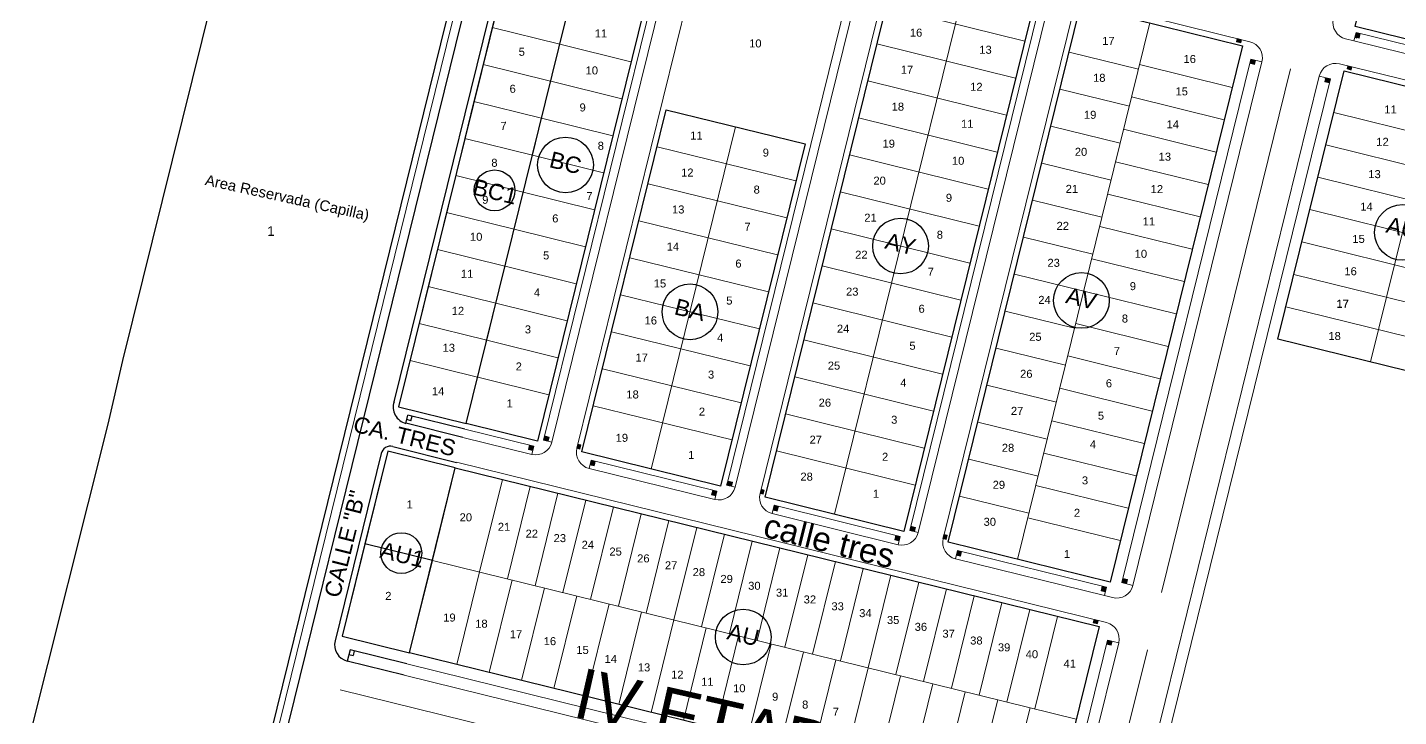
# Model space of a CAD drawing. Header units: millimetres. Extents: x 547073 to 557369, y 9424164 to 9429566.
# Drawn here: x 548352.5 to 548640.3, y 9427109 to 9427253.7 of the extents above; entities that cross this region are included whole.
import ezdxf

# ---------------------------------------------------------------- set-up
doc = ezdxf.new("R2010")
doc.units = ezdxf.units.MM
for name, color, linetype, lineweight in [('00 Estacionamientos', 251, 'Continuous', 15), ('00 Lotes', 7, 'Continuous', 15), ('00 Manzana', 170, 'Continuous', 25), ('00 Veredas', 253, 'Continuous', 15), ('VIVIENDA', 7, 'Continuous', 30)]:
    doc.layers.add(name, color=color, linetype=linetype, lineweight=lineweight)
for name, color, linetype in [('TEXTO', 5, 'Continuous'), ('TEXTO-CATASTRO', 12, 'Continuous'), ('Y56', 112, 'Continuous')]:
    doc.layers.add(name, color=color, linetype=linetype)
doc.styles.add('KBYOZ', font='micross.ttf')
pattern_1 = [(346, (-6120.45241, 7539.05218), (0.0257042014075, 0.1030939209168), [])]
pattern_2 = [(256, (-6120.45241, 7539.05218), (0.1030939209168, -0.0257042014075), [])]

msp = doc.modelspace()

# ---------------------------------------------------------------- hatches: boundary and pattern name
h = msp.add_hatch()
h.set_pattern_fill('ANSI31', color=256, scale=0.85, angle=301, style=0)
h.set_pattern_definition(pattern_1)
h.paths.add_polyline_path([(548632.238, 9427252.355), (548631.364, 9427252.571), (548631.124, 9427251.6), (548631.998, 9427251.384)])
h = msp.add_hatch()
h.set_pattern_fill('ANSI31', color=256, scale=0.85, angle=301, style=0)
h.set_pattern_definition(pattern_1)
h.paths.add_polyline_path([(548607.309, 9427251.087), (548606.435, 9427251.303), (548606.275, 9427250.656), (548607.149, 9427250.44)])
h = msp.add_hatch()
h.set_pattern_fill('ANSI31', color=256, scale=0.85, angle=211, style=0)
h.set_pattern_definition(pattern_2)
h.paths.add_polyline_path([(548610.257, 9427246.755), (548609.286, 9427246.995), (548609.071, 9427246.121), (548610.042, 9427245.882)])
h = msp.add_hatch()
h.set_pattern_fill('ANSI31', color=256, scale=0.85, angle=301, style=0)
h.set_pattern_definition(pattern_1)
h.paths.add_polyline_path([(548630.514, 9427245.365), (548629.64, 9427245.58), (548629.48, 9427244.933), (548630.354, 9427244.717)])
h = msp.add_hatch()
h.set_pattern_fill('ANSI31', color=256, scale=0.85, angle=211, style=0)
h.set_pattern_definition(pattern_2)
h.paths.add_polyline_path([(548625.986, 9427242.876), (548625.015, 9427243.116), (548624.8, 9427242.242), (548625.771, 9427242.003)])
h = msp.add_hatch()
h.set_pattern_fill('ANSI31', color=256, scale=0.85, angle=301, style=0)
h.set_pattern_definition(pattern_1)
h.paths.add_polyline_path([(548458.76, 9427165.775), (548457.886, 9427165.99), (548457.647, 9427165.019), (548458.521, 9427164.804)])
h = msp.add_hatch()
h.set_pattern_fill('ANSI31', color=256, scale=0.85, angle=211, style=0)
h.set_pattern_definition(pattern_2)
h.paths.add_polyline_path([(548462.004, 9427167.653), (548461.033, 9427167.892), (548460.818, 9427167.018), (548461.788, 9427166.779)])
h = msp.add_hatch()
h.set_pattern_fill('ANSI31', color=256, scale=0.85, angle=211, style=0)
h.set_pattern_definition(pattern_2)
h.paths.add_polyline_path([(548468.671, 9427166.009), (548468.024, 9427166.168), (548467.808, 9427165.294), (548468.455, 9427165.135)])
h = msp.add_hatch()
h.set_pattern_fill('ANSI31', color=256, scale=0.85, angle=301, style=0)
h.set_pattern_definition(pattern_1)
h.paths.add_polyline_path([(548471.673, 9427162.59), (548470.799, 9427162.806), (548470.56, 9427161.835), (548471.434, 9427161.619)])
h = msp.add_hatch()
h.set_pattern_fill('ANSI31', color=256, scale=0.85, angle=211, style=0)
h.set_pattern_definition(pattern_2)
h.paths.add_polyline_path([(548500.452, 9427158.171), (548499.481, 9427158.41), (548499.266, 9427157.536), (548500.237, 9427157.297)])
h = msp.add_hatch()
h.set_pattern_fill('ANSI31', color=256, scale=0.85, angle=301, style=0)
h.set_pattern_definition(pattern_1)
h.paths.add_polyline_path([(548497.208, 9427156.293), (548496.334, 9427156.508), (548496.095, 9427155.537), (548496.969, 9427155.322)])
h = msp.add_hatch()
h.set_pattern_fill('ANSI31', color=256, scale=0.85, angle=211, style=0)
h.set_pattern_definition(pattern_2)
h.paths.add_polyline_path([(548507.119, 9427156.527), (548506.472, 9427156.686), (548506.256, 9427155.812), (548506.903, 9427155.653)])
h = msp.add_hatch()
h.set_pattern_fill('ANSI31', color=256, scale=0.85, angle=301, style=0)
h.set_pattern_definition(pattern_1)
h.paths.add_polyline_path([(548510.121, 9427153.108), (548509.247, 9427153.324), (548509.008, 9427152.353), (548509.882, 9427152.137)])
h = msp.add_hatch()
h.set_pattern_fill('ANSI31', color=256, scale=0.85, angle=211, style=0)
h.set_pattern_definition(pattern_2)
h.paths.add_polyline_path([(548538.9, 9427148.689), (548537.929, 9427148.928), (548537.714, 9427148.054), (548538.685, 9427147.815)])
h = msp.add_hatch()
h.set_pattern_fill('ANSI31', color=256, scale=0.85, angle=301, style=0)
h.set_pattern_definition(pattern_1)
h.paths.add_polyline_path([(548535.656, 9427146.811), (548534.782, 9427147.026), (548534.543, 9427146.056), (548535.417, 9427145.84)])
h = msp.add_hatch()
h.set_pattern_fill('ANSI31', color=256, scale=0.85, angle=211, style=0)
h.set_pattern_definition(pattern_2)
h.paths.add_polyline_path([(548545.567, 9427147.045), (548544.92, 9427147.204), (548544.704, 9427146.33), (548545.351, 9427146.171)])
h = msp.add_hatch()
h.set_pattern_fill('ANSI31', color=256, scale=0.85, angle=301, style=0)
h.set_pattern_definition(pattern_1)
h.paths.add_polyline_path([(548548.569, 9427143.626), (548547.695, 9427143.842), (548547.456, 9427142.871), (548548.33, 9427142.655)])
h = msp.add_hatch()
h.set_pattern_fill('ANSI31', color=256, scale=0.85, angle=211, style=0)
h.set_pattern_definition(pattern_2)
h.paths.add_polyline_path([(548583.368, 9427137.722), (548582.397, 9427137.962), (548582.181, 9427137.088), (548583.152, 9427136.848)])
h = msp.add_hatch()
h.set_pattern_fill('ANSI31', color=256, scale=0.85, angle=301, style=0)
h.set_pattern_definition(pattern_1)
h.paths.add_polyline_path([(548578.959, 9427136.132), (548578.085, 9427136.347), (548577.845, 9427135.376), (548578.719, 9427135.161)])
h = msp.add_hatch()
h.set_pattern_fill('ANSI31', color=256, scale=0.85, angle=301, style=0)
h.set_pattern_definition(pattern_1)
h.paths.add_polyline_path([(548577.235, 9427129.141), (548576.361, 9427129.357), (548576.201, 9427128.709), (548577.075, 9427128.494)])
h = msp.add_hatch()
h.set_pattern_fill('ANSI31', color=256, scale=0.85, angle=211, style=0)
h.set_pattern_definition(pattern_2)
h.paths.add_polyline_path([(548580.183, 9427124.809), (548579.212, 9427125.049), (548578.997, 9427124.175), (548579.968, 9427123.935)])

# ---------------------------------------------------------------- linework, layer by layer
for p, q in [((548453.356, 9427294.615), (548403.191, 9427091.203)), ((548431.921, 9427170.531), (548432.352, 9427172.279)), ((548444.282, 9427169.337), (548432.352, 9427172.279)), ((548432.986, 9427171.092), (548433.226, 9427172.063)), ((548443.852, 9427167.595), (548431.923, 9427170.537)), ((548432.986, 9427171.092), (548432.113, 9427171.308)), ((548426.751, 9427164.184), (548417.055, 9427124.862)), ((548429.172, 9427165.647), (548442.561, 9427162.346)), ((548420.19, 9427122.956), (548419.615, 9427120.626)), ((548432.121, 9427120.014), (548420.19, 9427122.956)), ((548431.547, 9427117.684), (548419.597, 9427120.63)), ((548419.95, 9427121.985), (548420.824, 9427121.77)), ((548421.063, 9427122.741), (548420.824, 9427121.77))]:
    msp.add_line(p, q)
msp.add_lwpolyline([(548451.09, 9427298.266), (548403.702, 9427309.952), (548372.406, 9427183.716), (548369.371, 9427170.375), (548352.474, 9427103.197), (548400.155, 9427091.436)], close=True)
msp.add_lwpolyline([(548429.433, 9427175.059), (548456.825, 9427286.131)])
for centre, radius, start, end in [((548432.771, 9427173.946), 3.519, 161.57204, 256.01656), ((548428.621, 9427163.824), 1.905, 73.19624, 169.09632), ((548420.453, 9427124.024), 3.5, 166.14628, 256.14628)]:
    msp.add_arc(centre, radius, start, end)
at = {"layer": '00 Estacionamientos'}
for p, q in [((548489.67, 9427276.494), (548462.565, 9427166.587)), ((548528.118, 9427267.012), (548501.013, 9427157.105)), ((548566.566, 9427257.53), (548539.461, 9427147.623)), ((548666.031, 9427242.167), (548630.933, 9427250.823)), ((548611.617, 9427246.42), (548584.512, 9427136.513)), ((548584.555, 9427084.902), (548623.656, 9427243.451)), ((548496.777, 9427154.545), (548470.368, 9427161.058)), ((548535.225, 9427145.063), (548508.816, 9427151.576)), ((548578.528, 9427134.384), (548547.264, 9427142.094)), ((548581.542, 9427124.474), (548572.515, 9427087.871)), ((548566.706, 9427084.36), (548431.561, 9427117.694))]:
    msp.add_line(p, q, dxfattribs=at)
at = {"layer": '00 Lotes'}
for p, q in [((548521.865, 9427151.448), (548549.641, 9427264.074)), ((548561.81, 9427250.773), (548532.683, 9427257.956)), ((548560.313, 9427141.966), (548588.089, 9427254.592)), ((548479.17, 9427246.434), (548464.229, 9427250.12)), ((548559.894, 9427243.005), (548530.767, 9427250.189)), ((548585.694, 9427244.882), (548571.131, 9427248.474)), ((548585.934, 9427245.853), (548605.352, 9427241.064)), ((548477.254, 9427238.667), (548462.313, 9427242.352)), ((548557.979, 9427235.238), (548528.851, 9427242.422)), ((548583.779, 9427237.115), (548569.215, 9427240.707)), ((548584.258, 9427239.057), (548603.676, 9427234.268)), ((548648.285, 9427239.746), (548634.397, 9427183.433)), ((548626.712, 9427235.797), (548662.781, 9427226.901)), ((548475.338, 9427230.9), (548460.397, 9427234.585)), ((548483.417, 9427160.93), (548501.136, 9427232.777)), ((548556.063, 9427227.471), (548526.936, 9427234.654)), ((548581.863, 9427229.348), (548567.3, 9427232.94)), ((548582.581, 9427232.261), (548602, 9427227.472)), ((548473.42, 9427223.133), (548458.481, 9427226.818)), ((548513.784, 9427221.418), (548484.657, 9427228.602)), ((548554.148, 9427219.704), (548525.02, 9427226.887)), ((548625.036, 9427229), (548661.105, 9427220.105)), ((548579.948, 9427221.581), (548565.384, 9427225.172)), ((548580.905, 9427225.464), (548600.324, 9427220.675)), ((548511.869, 9427213.651), (548482.741, 9427220.834)), ((548623.36, 9427222.204), (548659.429, 9427213.309)), ((548471.507, 9427215.365), (548456.565, 9427219.051)), ((548552.232, 9427211.936), (548523.105, 9427219.12)), ((548579.229, 9427218.668), (548598.647, 9427213.879)), ((548578.032, 9427213.813), (548563.468, 9427217.405)), ((548621.684, 9427215.408), (548657.753, 9427206.512)), ((548509.953, 9427205.884), (548480.826, 9427213.067)), ((548469.591, 9427207.598), (548454.65, 9427211.283)), ((548550.317, 9427204.169), (548521.189, 9427211.352)), ((548576.117, 9427206.046), (548561.553, 9427209.638)), ((548577.553, 9427211.872), (548596.971, 9427207.083)), ((548620.008, 9427208.611), (548656.077, 9427199.716)), ((548467.675, 9427199.831), (548452.734, 9427203.516)), ((548508.037, 9427198.117), (548478.91, 9427205.3)), ((548548.401, 9427196.402), (548519.274, 9427203.585)), ((548575.877, 9427205.075), (548595.295, 9427200.286)), ((548574.201, 9427198.279), (548559.637, 9427201.87)), ((548618.331, 9427201.815), (548654.401, 9427192.92)), ((548593.619, 9427193.49), (548574.201, 9427198.279)), ((548465.759, 9427192.064), (548450.818, 9427195.749)), ((548506.122, 9427190.349), (548476.995, 9427197.533)), ((548546.485, 9427188.635), (548517.358, 9427195.818)), ((548616.655, 9427195.018), (548652.725, 9427186.123)), ((548572.285, 9427190.511), (548557.722, 9427194.103)), ((548504.206, 9427182.582), (548475.079, 9427189.765)), ((548572.525, 9427191.482), (548591.943, 9427186.694)), ((548463.843, 9427184.296), (548448.902, 9427187.982)), ((548544.57, 9427180.867), (548515.443, 9427188.051)), ((548570.37, 9427182.744), (548555.806, 9427186.336)), ((548570.849, 9427184.686), (548590.267, 9427179.897)), ((548502.291, 9427174.815), (548473.163, 9427181.998)), ((548461.927, 9427176.529), (548446.986, 9427180.215)), ((548542.654, 9427173.1), (548513.527, 9427180.283)), ((548568.454, 9427174.977), (548553.891, 9427178.569)), ((548569.173, 9427177.89), (548588.591, 9427173.101)), ((548500.375, 9427167.047), (548471.248, 9427174.231)), ((548540.739, 9427165.333), (548511.612, 9427172.516)), ((548566.539, 9427167.21), (548551.975, 9427170.801)), ((548567.497, 9427171.093), (548586.915, 9427166.304)), ((548538.823, 9427157.565), (548509.696, 9427164.749)), ((548565.82, 9427164.297), (548585.239, 9427159.508)), ((548564.623, 9427159.442), (548550.06, 9427163.034)), ((548452.185, 9427158.745), (548447.396, 9427139.326)), ((548564.144, 9427157.501), (548583.563, 9427152.712)), ((548458.011, 9427157.308), (548453.222, 9427137.89)), ((548463.836, 9427155.871), (548459.047, 9427136.453)), ((548562.708, 9427151.675), (548548.144, 9427155.267)), ((548469.662, 9427154.435), (548464.873, 9427135.016)), ((548475.487, 9427152.998), (548470.698, 9427133.58)), ((548481.313, 9427151.561), (548476.524, 9427132.143)), ((548487.138, 9427150.125), (548482.349, 9427130.706)), ((548492.964, 9427148.688), (548488.175, 9427129.27)), ((548562.468, 9427150.704), (548581.886, 9427145.915)), ((548498.789, 9427147.251), (548494, 9427127.833)), ((548504.614, 9427145.815), (548499.826, 9427126.396)), ((548510.44, 9427144.378), (548505.651, 9427124.96)), ((548516.265, 9427142.941), (548511.477, 9427123.523)), ((548572.644, 9427108.438), (548437.498, 9427141.767)), ((548522.091, 9427141.505), (548517.302, 9427122.086)), ((548527.916, 9427140.068), (548523.127, 9427120.65)), ((548442.608, 9427119.908), (548447.396, 9427139.326)), ((548449.404, 9427118.232), (548454.193, 9427137.65)), ((548533.742, 9427138.631), (548528.953, 9427119.213)), ((548539.567, 9427137.195), (548534.778, 9427117.776)), ((548456.2, 9427116.556), (548460.989, 9427135.974)), ((548462.997, 9427114.88), (548467.786, 9427134.298)), ((548545.393, 9427135.758), (548540.604, 9427116.34)), ((548551.218, 9427134.321), (548546.429, 9427114.903)), ((548469.793, 9427113.204), (548474.582, 9427132.622)), ((548557.044, 9427132.885), (548552.255, 9427113.466)), ((548562.869, 9427131.448), (548558.08, 9427112.03)), ((548476.589, 9427111.528), (548481.378, 9427130.946)), ((548483.386, 9427109.852), (548488.175, 9427129.27)), ((548568.695, 9427130.011), (548563.906, 9427110.593)), ((548490.182, 9427108.175), (548494.971, 9427127.594)), ((548496.979, 9427106.499), (548501.767, 9427125.918)), ((548503.775, 9427104.823), (548508.564, 9427124.241)), ((548510.571, 9427103.147), (548515.36, 9427122.565)), ((548517.368, 9427101.471), (548522.157, 9427120.889)), ((548524.164, 9427099.795), (548528.953, 9427119.213)), ((548530.96, 9427098.119), (548535.749, 9427117.537)), ((548537.757, 9427096.443), (548542.546, 9427115.861)), ((548544.553, 9427094.767), (548549.342, 9427114.185)), ((548551.35, 9427093.091), (548556.138, 9427112.509)), ((548558.146, 9427091.414), (548562.935, 9427110.833))]:
    msp.add_line(p, q, dxfattribs=at)
for points in [[(548464.213, 9427250.113), (548466.129, 9427257.88), (548451.954, 9427261.376), (548450.038, 9427253.609)], [(548462.298, 9427242.345), (548464.213, 9427250.113), (548450.038, 9427253.609), (548448.122, 9427245.841)], [(548460.381, 9427234.578), (548462.297, 9427242.345), (548448.122, 9427245.841), (548446.206, 9427238.074)], [(548460.381, 9427234.578), (548446.206, 9427238.074), (548444.29, 9427230.307), (548458.465, 9427226.811)], [(548456.549, 9427219.044), (548458.465, 9427226.811), (548444.29, 9427230.307), (548442.374, 9427222.54)], [(548456.549, 9427219.044), (548442.374, 9427222.54), (548440.458, 9427214.773), (548454.633, 9427211.277)], [(548452.717, 9427203.509), (548454.633, 9427211.277), (548440.458, 9427214.773), (548438.542, 9427207.006)], [(548450.801, 9427195.742), (548452.717, 9427203.509), (548438.542, 9427207.006), (548436.627, 9427199.238)], [(548448.886, 9427187.975), (548450.801, 9427195.742), (548436.626, 9427199.238), (548434.711, 9427191.471)], [(548446.97, 9427180.208), (548448.886, 9427187.975), (548434.71, 9427191.471), (548432.795, 9427183.704)], [(548444.575, 9427170.499), (548446.97, 9427180.208), (548432.795, 9427183.704), (548430.4, 9427173.995)], [(548442.277, 9427161.178), (548437.488, 9427141.76), (548423.313, 9427145.256), (548428.102, 9427164.674)]]:
    msp.add_lwpolyline(points, close=True, dxfattribs=at)
at = {"layer": '00 Manzana'}
for points in [[(548631.166, 9427253.856), (548656.537, 9427356.732), (548690.282, 9427338.414), (548667.235, 9427244.96), (548631.166, 9427253.856)], [(548444.585, 9427170.507), (548472.367, 9427283.131), (548487.308, 9427279.446), (548459.533, 9427166.82), (548444.585, 9427170.507)], [(548507.302, 9427155.04), (548535.077, 9427267.665), (548564.204, 9427260.482), (548536.429, 9427147.856), (548507.302, 9427155.04)], [(548545.75, 9427145.558), (548573.525, 9427258.183), (548607.507, 9427249.803), (548579.731, 9427137.177), (548545.75, 9427145.558)], [(548614.979, 9427188.222), (548628.867, 9427244.535), (548664.936, 9427235.64), (548651.049, 9427179.327), (548614.979, 9427188.222)], [(548468.853, 9427164.522), (548486.572, 9427236.369), (548515.7, 9427229.186), (548497.981, 9427157.338), (548468.853, 9427164.522)], [(548442.288, 9427161.185), (548577.433, 9427127.856), (548567.855, 9427089.02), (548432.71, 9427122.354), (548442.288, 9427161.185)]]:
    msp.add_lwpolyline(points, dxfattribs=at)
for points in [[(548472.356, 9427283.123), (548458.181, 9427286.619), (548430.4, 9427173.995), (548444.575, 9427170.499)], [(548442.277, 9427161.178), (548428.102, 9427164.674), (548418.524, 9427125.838), (548432.699, 9427122.342)]]:
    msp.add_lwpolyline(points, close=True, dxfattribs=at)
at = {"layer": '00 Veredas'}
for p, q in [((548451.883, 9427296.156), (548401.443, 9427091.634)), ((548487.923, 9427276.925), (548460.818, 9427167.018)), ((548467.808, 9427165.294), (548495.272, 9427276.658)), ((548526.371, 9427267.443), (548499.266, 9427157.536)), ((548506.256, 9427155.812), (548533.72, 9427267.176)), ((548574.589, 9427259.157), (548609.056, 9427250.657)), ((548564.819, 9427257.961), (548537.714, 9427148.054)), ((548544.704, 9427146.33), (548572.168, 9427257.694)), ((548630.933, 9427250.823), (548631.364, 9427252.571)), ((548666.462, 9427243.915), (548631.364, 9427252.571)), ((548631.998, 9427251.384), (548632.238, 9427252.355)), ((548606.435, 9427251.303), (548606.275, 9427250.656)), ((548606.275, 9427250.656), (548607.149, 9427250.44)), ((548607.309, 9427251.087), (548607.149, 9427250.44)), ((548630.933, 9427250.823), (548629.185, 9427251.254)), ((548631.998, 9427251.384), (548631.124, 9427251.6)), ((548609.286, 9427246.995), (548582.181, 9427137.088)), ((548611.617, 9427246.42), (548609.286, 9427246.995)), ((548610.257, 9427246.755), (548610.042, 9427245.882)), ((548617.636, 9427244.936), (548590.531, 9427135.029)), ((548610.042, 9427245.882), (548609.071, 9427246.121)), ((548627.892, 9427246.011), (548664.738, 9427236.924)), ((548629.64, 9427245.58), (548629.48, 9427244.933)), ((548629.48, 9427244.933), (548630.354, 9427244.717)), ((548630.514, 9427245.365), (548630.354, 9427244.717)), ((548586.885, 9427084.327), (548625.986, 9427242.876)), ((548623.656, 9427243.451), (548625.986, 9427242.876)), ((548624.8, 9427242.242), (548625.015, 9427243.116)), ((548624.8, 9427242.242), (548625.771, 9427242.003)), ((548458.76, 9427165.775), (548444.3, 9427169.341)), ((548458.329, 9427164.027), (548443.869, 9427167.593)), ((548457.647, 9427165.019), (548457.886, 9427165.99)), ((548462.565, 9427166.587), (548460.818, 9427167.018)), ((548462.004, 9427167.653), (548461.033, 9427167.892)), ((548462.004, 9427167.653), (548461.788, 9427166.779)), ((548468.671, 9427166.009), (548468.024, 9427166.168)), ((548468.455, 9427165.135), (548468.671, 9427166.009)), ((548458.521, 9427164.804), (548457.647, 9427165.019)), ((548458.329, 9427164.027), (548458.76, 9427165.775)), ((548468.455, 9427165.135), (548467.808, 9427165.294)), ((548442.575, 9427162.351), (548578.982, 9427128.71)), ((548470.368, 9427161.058), (548470.799, 9427162.806)), ((548471.434, 9427161.619), (548470.56, 9427161.835)), ((548497.208, 9427156.293), (548470.799, 9427162.806)), ((548471.434, 9427161.619), (548471.673, 9427162.59)), ((548501.013, 9427157.105), (548499.266, 9427157.536)), ((548500.452, 9427158.171), (548499.481, 9427158.41)), ((548500.452, 9427158.171), (548500.237, 9427157.297)), ((548496.095, 9427155.537), (548496.334, 9427156.508)), ((548496.969, 9427155.322), (548496.095, 9427155.537)), ((548496.777, 9427154.545), (548497.208, 9427156.293)), ((548506.903, 9427155.653), (548506.256, 9427155.812)), ((548507.119, 9427156.527), (548506.472, 9427156.686)), ((548506.903, 9427155.653), (548507.119, 9427156.527)), ((548508.816, 9427151.576), (548509.247, 9427153.324)), ((548509.882, 9427152.137), (548509.008, 9427152.353)), ((548535.656, 9427146.811), (548509.247, 9427153.324)), ((548509.882, 9427152.137), (548510.121, 9427153.108)), ((548538.9, 9427148.689), (548537.929, 9427148.928)), ((548538.9, 9427148.689), (548538.685, 9427147.815)), ((548534.543, 9427146.056), (548534.782, 9427147.026)), ((548535.417, 9427145.84), (548534.543, 9427146.056)), ((548535.225, 9427145.063), (548535.656, 9427146.811)), ((548539.461, 9427147.623), (548537.714, 9427148.054)), ((548545.351, 9427146.171), (548544.704, 9427146.33)), ((548545.567, 9427147.045), (548544.92, 9427147.204)), ((548545.351, 9427146.171), (548545.567, 9427147.045)), ((548547.264, 9427142.094), (548547.695, 9427143.842)), ((548578.959, 9427136.132), (548547.695, 9427143.842)), ((548548.33, 9427142.655), (548548.569, 9427143.626)), ((548548.33, 9427142.655), (548547.456, 9427142.871)), ((548583.368, 9427137.722), (548582.397, 9427137.962)), ((548583.368, 9427137.722), (548583.152, 9427136.848)), ((548577.845, 9427135.376), (548578.085, 9427136.347)), ((548578.719, 9427135.161), (548577.845, 9427135.376)), ((548578.528, 9427134.384), (548578.959, 9427136.132)), ((548580.275, 9427133.953), (548578.528, 9427134.384)), ((548584.512, 9427136.513), (548582.181, 9427137.088)), ((548576.361, 9427129.357), (548576.201, 9427128.709)), ((548576.201, 9427128.709), (548577.075, 9427128.494)), ((548577.235, 9427129.141), (548577.075, 9427128.494)), ((548579.212, 9427125.049), (548570.185, 9427088.445)), ((548579.968, 9427123.935), (548578.997, 9427124.175)), ((548581.542, 9427124.474), (548579.212, 9427125.049)), ((548580.183, 9427124.809), (548579.968, 9427123.935)), ((548567.28, 9427086.69), (548432.135, 9427120.024)), ((548418.122, 9427114.617), (548564.736, 9427078.46))]:
    msp.add_line(p, q, dxfattribs=at)
at = {"layer": '00 Veredas', "color": 2}
msp.add_line((548587.562, 9427122.989), (548578.655, 9427086.872), dxfattribs=at)
at = {"layer": '00 Veredas'}
for centre, start, end in [((548630.023, 9427254.652), 166.14628, 256.14628), ((548608.218, 9427247.258), 346.14628, 76.14628), ((548627.054, 9427242.613), 76.14628, 166.14628), ((548459.167, 9427167.425), 256.14628, 346.14628), ((548471.206, 9427164.456), 166.14628, 256.14628), ((548497.615, 9427157.943), 256.14628, 346.14628), ((548509.654, 9427154.974), 166.14628, 256.14628), ((548536.063, 9427148.461), 256.14628, 346.14628), ((548548.102, 9427145.492), 166.14628, 256.14628), ((548581.113, 9427137.351), 256.14628, 346.14628), ((548578.144, 9427125.312), 346.14628, 76.14628)]:
    msp.add_arc(centre, 3.5, start, end, dxfattribs=at)
at = {"layer": 'TEXTO', "color": 1}
for centre in [(548450.537, 9427219.447), (548430.955, 9427143.295)]:
    msp.add_circle(centre, 4.282, dxfattribs=at)
at = {"layer": 'TEXTO-CATASTRO'}
for centre in [(548465.428, 9427224.777), (548641.1, 9427210.617), (548535.751, 9427207.759), (548573.721, 9427196.335), (548491.557, 9427193.939), (548502.737, 9427125.677)]:
    msp.add_circle(centre, 5.85, dxfattribs=at)
at = {"layer": 'VIVIENDA'}
msp.add_lwpolyline([(548432.699, 9427122.342), (548437.488, 9427141.76), (548423.313, 9427145.256), (548418.524, 9427125.838)], close=True, dxfattribs=at)

# ---------------------------------------------------------------- texts
at = {"layer": 'TEXTO', "color": 7, "attachment_point": 5, "style": 'KBYOZ'}
for s, insert, char_height, width, rotation in [('Area Reservada (Capilla)', (548406.94, 9427217.618), 2.24, 112.94921, 347.68554), ('CALLE "B"', (548419.155, 9427145.225), 3.4, 252.11877, 76), ('calle tres', (548520.788, 9427145.831), 5, 0.0000000002, 346)]:
    msp.add_mtext(s, dxfattribs=dict(at, insert=insert, char_height=char_height, width=width, rotation=rotation))
at = {"layer": 'TEXTO-CATASTRO', "attachment_point": 5, "style": 'KBYOZ'}
for s, insert, char_height, width, rotation in [('11', (548472.859, 9427252.38), 1.68, 0.000122, 0.08064), ('16', (548539.019, 9427252.543), 1.68, 0.000122, 0.08064), ('10', (548505.269, 9427250.28), 1.68, 0.000122, 0.08064), ('13', (548553.583, 9427248.951), 1.68, 0.000122, 0.08064), ('17', (548579.383, 9427250.828), 1.68, 0.000122, 0.08064), ('5', (548456.247, 9427248.527), 1.68, 0.000122, 0.08064), ('16', (548596.448, 9427247.011), 1.68, 0.000122, 0.08064), ('10', (548470.943, 9427244.613), 1.68, 0.000122, 0.08064), ('17', (548537.104, 9427244.776), 1.68, 0.000122, 0.08064), ('18', (548577.467, 9427243.061), 1.68, 0.000122, 0.08064), ('6', (548454.331, 9427240.76), 1.68, 0.000122, 0.08064), ('12', (548551.667, 9427241.184), 1.68, 0.000122, 0.08064), ('15', (548594.772, 9427240.214), 1.68, 0.000122, 0.08064), ('9', (548469.027, 9427236.845), 1.68, 0.000122, 0.08064), ('18', (548535.188, 9427237.008), 1.68, 0.000122, 0.08064), ('19', (548575.552, 9427235.294), 1.68, 0.000122, 0.08064), ('11', (548638.597, 9427236.431), 1.68, 0.000122, 0.08064), ('7', (548452.419, 9427232.992), 1.68, 0.000122, 0.08064), ('11', (548549.752, 9427233.417), 1.68, 0.000122, 0.08064), ('14', (548592.905, 9427233.305), 1.68, 0.000122, 0.08064), ('8', (548472.838, 9427228.797), 1.68, 0.000122, 0.08064), ('11', (548492.909, 9427230.956), 1.68, 0.000122, 0.08064), ('19', (548533.273, 9427229.241), 1.68, 0.000122, 0.08064), ('12', (548636.921, 9427229.635), 1.68, 0.000122, 0.08064), ('BC', (548465.432, 9427225.215), 3.4214, 0.000158, 346.25424), ('9', (548507.473, 9427227.364), 1.68, 0.000122, 0.08064), ('10', (548547.836, 9427225.649), 1.68, 0.000122, 0.08064), ('20', (548573.636, 9427227.526), 1.68, 0.000122, 0.08064), ('13', (548591.229, 9427226.508), 1.68, 0.000122, 0.08064), ('8', (548450.504, 9427225.225), 1.68, 0.000122, 0.08064), ('12', (548490.994, 9427223.188), 1.68, 0.000122, 0.08064), ('13', (548635.244, 9427222.839), 1.68, 0.000122, 0.08064), ('BC1', (548450.631, 9427219.172), 3.4214, 0.000158, 346.25424), ('20', (548531.357, 9427221.474), 1.68, 0.000122, 0.08064), ('9', (548448.588, 9427217.457), 1.68, 0.000122, 0.08064), ('7', (548470.453, 9427218.262), 1.68, 0.000122, 0.08064), ('8', (548505.557, 9427219.597), 1.68, 0.000122, 0.08064), ('9', (548545.921, 9427217.882), 1.68, 0.000122, 0.08064), ('21', (548571.721, 9427219.759), 1.68, 0.000122, 0.08064), ('12', (548589.553, 9427219.712), 1.68, 0.000122, 0.08064), ('13', (548489.078, 9427215.421), 1.68, 0.000122, 0.08064), ('14', (548633.568, 9427216.042), 1.68, 0.000122, 0.08064), ('6', (548463.279, 9427213.544), 1.68, 0.000122, 0.08064), ('7', (548503.642, 9427211.829), 1.68, 0.000122, 0.08064), ('21', (548529.442, 9427213.706), 1.68, 0.000122, 0.08064), ('22', (548569.805, 9427211.992), 1.68, 0.000122, 0.08064), ('11', (548587.877, 9427212.916), 1.68, 0.000122, 0.08064), ('AQ', (548641.104, 9427211.055), 3.4214, 0.000158, 346.25424), ('1', (548403.587, 9427210.899), 2.016, 0.000147, 0.08064), ('10', (548446.669, 9427209.691), 1.68, 0.000122, 0.08064), ('AY', (548535.755, 9427208.197), 3.4214, 0.000158, 346.25424), ('8', (548544.005, 9427210.115), 1.68, 0.000122, 0.08064), ('15', (548631.892, 9427209.246), 1.68, 0.000122, 0.08064), ('5', (548461.364, 9427205.777), 1.68, 0.000122, 0.08064), ('14', (548487.971, 9427207.654), 1.68, 0.000122, 0.08064), ('22', (548527.526, 9427205.939), 1.68, 0.000122, 0.08064), ('10', (548586.201, 9427206.119), 1.68, 0.000122, 0.08064), ('6', (548501.726, 9427204.062), 1.68, 0.000122, 0.08064), ('23', (548567.89, 9427204.224), 1.68, 0.000122, 0.08064), ('11', (548444.757, 9427201.923), 1.68, 0.000122, 0.08064), ('15', (548485.247, 9427199.887), 1.68, 0.000122, 0.08064), ('7', (548542.09, 9427202.347), 1.68, 0.000122, 0.08064), ('16', (548630.216, 9427202.45), 1.68, 0.000122, 0.08064), ('4', (548459.448, 9427198.009), 1.68, 0.000122, 0.08064), ('23', (548525.61, 9427198.172), 1.68, 0.000122, 0.08064), ('AV', (548573.724, 9427196.773), 3.4214, 0.000158, 346.25424), ('9', (548584.524, 9427199.323), 1.68, 0.000122, 0.08064), ('12', (548442.841, 9427194.155), 1.68, 0.000122, 0.08064), ('BA', (548491.56, 9427194.377), 3.4214, 0.000158, 346.25424), ('5', (548499.811, 9427196.295), 1.68, 0.000122, 0.08064), ('6', (548540.174, 9427194.58), 1.68, 0.000122, 0.08064), ('24', (548565.974, 9427196.457), 1.68, 0.000122, 0.08064), ('17', (548628.54, 9427195.653), 1.68, 0.000122, 0.08064), ('17', (548628.562, 9427195.598), 1.68, 0.000122, 0.08064), ('16', (548483.331, 9427192.119), 1.68, 0.000122, 0.08064), ('8', (548582.848, 9427192.527), 1.68, 0.000122, 0.08064), ('3', (548457.531, 9427190.242), 1.68, 0.000122, 0.08064), ('4', (548497.895, 9427188.528), 1.68, 0.000122, 0.08064), ('24', (548523.695, 9427190.405), 1.68, 0.000122, 0.08064), ('25', (548564.059, 9427188.69), 1.68, 0.000122, 0.08064), ('18', (548626.864, 9427188.857), 1.68, 0.000122, 0.08064), ('18', (548626.864, 9427188.857), 1.68, 0.000122, 0.08064), ('13', (548440.922, 9427186.389), 1.68, 0.000122, 0.08064), ('5', (548538.259, 9427186.813), 1.68, 0.000122, 0.08064), ('7', (548581.172, 9427185.73), 1.68, 0.000122, 0.08064), ('2', (548455.616, 9427182.475), 1.68, 0.000122, 0.08064), ('17', (548481.416, 9427184.352), 1.68, 0.000122, 0.08064), ('25', (548521.779, 9427182.637), 1.68, 0.000122, 0.08064), ('3', (548495.979, 9427180.76), 1.68, 0.000122, 0.08064), ('26', (548562.143, 9427180.923), 1.68, 0.000122, 0.08064), ('14', (548438.676, 9427177.28), 1.68, 0.000122, 0.08064), ('4', (548536.343, 9427179.046), 1.68, 0.000122, 0.08064), ('6', (548579.496, 9427178.934), 1.68, 0.000122, 0.08064), ('1', (548453.7, 9427174.708), 1.68, 0.000122, 0.08064), ('18', (548479.5, 9427176.585), 1.68, 0.000122, 0.08064), ('26', (548519.864, 9427174.87), 1.68, 0.000122, 0.08064), ('2', (548494.064, 9427172.993), 1.68, 0.000122, 0.08064), ('3', (548534.427, 9427171.278), 1.68, 0.000122, 0.08064), ('27', (548560.227, 9427173.155), 1.68, 0.000122, 0.08064), ('5', (548577.82, 9427172.137), 1.68, 0.000122, 0.08064), ('19', (548477.256, 9427167.486), 1.68, 0.000122, 0.08064), ('27', (548517.948, 9427167.103), 1.68, 0.000122, 0.08064), ('28', (548558.312, 9427165.388), 1.68, 0.000122, 0.08064), ('4', (548576.144, 9427166.141), 1.68, 0.000122, 0.08064), ('1', (548491.82, 9427163.895), 1.68, 0.000122, 0.08064), ('2', (548532.512, 9427163.511), 1.68, 0.000122, 0.08064), ('28', (548516.033, 9427159.335), 1.68, 0.000122, 0.08064), ('29', (548556.396, 9427157.621), 1.68, 0.000122, 0.08064), ('3', (548574.468, 9427158.545), 1.68, 0.000122, 0.08064), ('1', (548530.596, 9427155.744), 1.68, 0.000122, 0.08064), ('1', (548432.725, 9427153.507), 1.68, 0.000122, 0.08064), ('20', (548444.498, 9427150.793), 1.68, 0.000122, 0.08064), ('2', (548572.792, 9427151.748), 1.68, 0.000122, 0.08064), ('21', (548452.517, 9427148.815), 1.68, 0.000122, 0.08064), ('30', (548554.481, 9427149.853), 1.68, 0.000122, 0.08064), ('22', (548458.342, 9427147.379), 1.68, 0.000122, 0.08064), ('23', (548464.228, 9427146.427), 1.68, 0.000122, 0.08064), ('24', (548470.115, 9427145.043), 1.68, 0.000122, 0.08064), ('AU1', (548431.175, 9427142.925), 3.4214, 0.000158, 346.25424), ('25', (548475.94, 9427143.606), 1.68, 0.000122, 0.08064), ('26', (548481.766, 9427142.169), 1.68, 0.000122, 0.08064), ('1', (548570.704, 9427143.102), 1.68, 0.000122, 0.08064), ('27', (548487.591, 9427140.733), 1.68, 0.000122, 0.08064), ('28', (548493.417, 9427139.296), 1.68, 0.000122, 0.08064), ('29', (548499.242, 9427137.859), 1.68, 0.000122, 0.08064), ('30', (548505.068, 9427136.423), 1.68, 0.000122, 0.08064), ('2', (548428.234, 9427134.312), 1.68, 0.000122, 0.08064), ('31', (548510.893, 9427134.986), 1.68, 0.000122, 0.08064), ('32', (548516.718, 9427133.549), 1.68, 0.000122, 0.08064), ('33', (548522.544, 9427132.113), 1.68, 0.000122, 0.08064), ('34', (548528.369, 9427130.676), 1.68, 0.000122, 0.08064), ('19', (548441.057, 9427129.754), 1.68, 0.000122, 0.08064), ('18', (548447.767, 9427128.455), 1.68, 0.000122, 0.08064), ('35', (548534.195, 9427129.239), 1.68, 0.000122, 0.08064), ('36', (548540.02, 9427127.803), 1.68, 0.000122, 0.08064), ('17', (548455.027, 9427126.265), 1.68, 0.000122, 0.08064), ('16', (548462.148, 9427124.797), 1.68, 0.000122, 0.08064), ('AU', (548502.741, 9427126.115), 3.4214, 0.000158, 346.25424), ('37', (548545.846, 9427126.366), 1.68, 0.000122, 0.08064), ('38', (548551.671, 9427124.929), 1.68, 0.000122, 0.08064), ('15', (548469, 9427122.949), 1.68, 0.000122, 0.08064), ('39', (548557.497, 9427123.493), 1.68, 0.000122, 0.08064), ('40', (548563.322, 9427122.056), 1.68, 0.000122, 0.08064), ('14', (548474.924, 9427121.067), 1.68, 0.000122, 0.08064), ('13', (548481.909, 9427119.287), 1.68, 0.000122, 0.08064), ('41', (548571.276, 9427120.095), 1.68, 0.000122, 0.08064), ('12', (548488.893, 9427117.782), 1.68, 0.000122, 0.08064), ('11', (548495.194, 9427116.276), 1.68, 0.000122, 0.08064), ('10', (548501.905, 9427114.907), 1.68, 0.000122, 0.08064), ('9', (548509.437, 9427113.128), 1.68, 0.000122, 0.08064), ('8', (548515.738, 9427111.486), 1.68, 0.000122, 0.08064), ('7', (548522.175, 9427109.98), 1.68, 0.000122, 0.08064)]:
    msp.add_mtext(s, dxfattribs=dict(at, insert=insert, char_height=char_height, width=width, rotation=rotation))
at = {"layer": 'TEXTO-CATASTRO', "color": 7, "insert": (548431.643, 9427167.827), "char_height": 3.4, "width": 0.0000000002, "attachment_point": 5, "rotation": 346, "style": 'KBYOZ'}
msp.add_mtext('CA. TRES', dxfattribs=at)
at = {"layer": 'Y56', "color": 7, "insert": (548468.989, 9427119.306), "char_height": 10.5, "attachment_point": 1, "rotation": 347.22282}
msp.add_mtext_dynamic_manual_height_columns('IV ETAPA', width=145.72331, gutter_width=12.5, heights=[0], dxfattribs=at)

doc.saveas('drawing.dxf')
